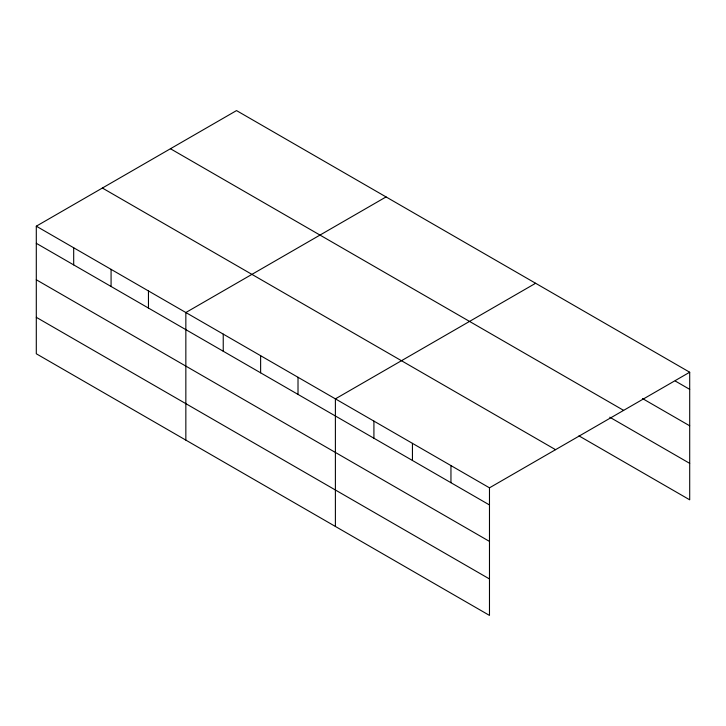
<?xml version="1.0" encoding="UTF-8"?>
<svg xmlns="http://www.w3.org/2000/svg" width="726" height="726" viewBox="0 0 726 726"><rect width="100%" height="100%" fill="white"/><g stroke="black" fill="none" stroke-linecap="round" stroke-linejoin="round"><path stroke-width="1.09" d="M36.3 226.185L489.478 487.827L489.478 615.412L36.3 353.771L36.3 226.185L236.522 110.588L689.7 372.229L689.7 499.815L578.958 435.872M386.069 196.927L185.847 312.525L185.847 440.11M535.616 283.267L335.394 398.864L335.394 526.459M489.478 487.827L689.7 372.229M675.253 381.014L689.7 389.354M642.51 398.565L689.7 425.808M170.447 148.739L623.625 410.371M609.767 417.214L689.7 463.36M102.375 188.034L555.553 449.675M36.3 243.31L489.478 504.951M36.3 279.764L489.478 541.405M36.3 317.316L489.478 578.958M450.955 465.584L450.955 482.708M412.441 443.35L412.441 460.475M373.917 421.107L373.917 438.232M298.014 377.284L298.014 394.409M260.625 355.695L260.625 372.819M223.236 334.114L223.236 351.239M148.458 290.945L148.458 308.069M111.078 269.355L111.078 286.48M73.689 247.775L73.689 264.899"/></g></svg>
